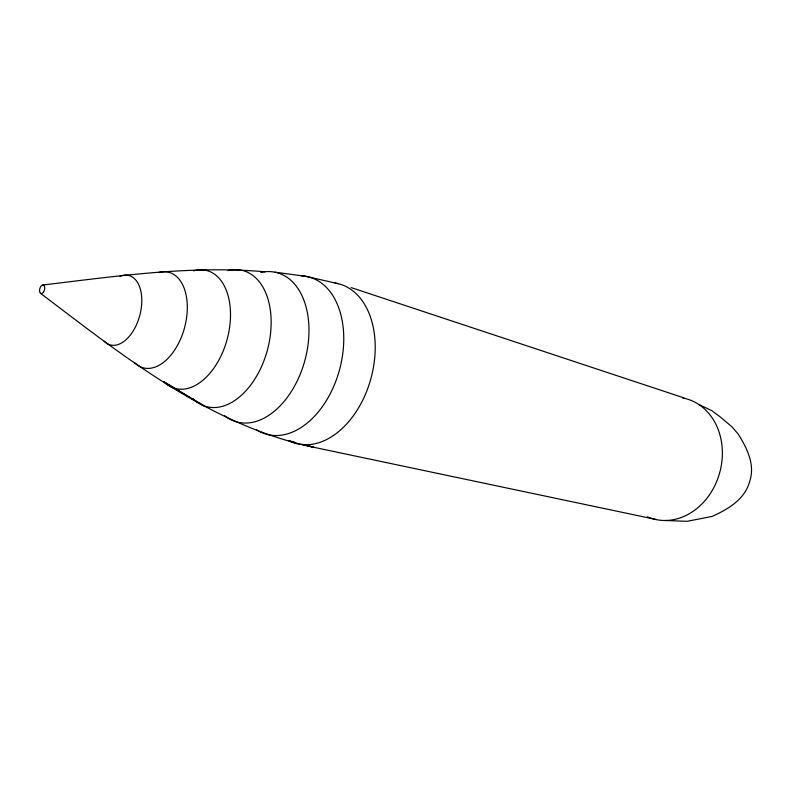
<?xml version="1.0" encoding="UTF-8"?>
<svg xmlns="http://www.w3.org/2000/svg" width="791" height="791" viewBox="0 0 791 791"><rect width="100%" height="100%" fill="white"/><g stroke="black" fill="none" stroke-linecap="round" stroke-linejoin="round"><path stroke-width="1.19" d="M42.941 284.968C116.455 276.277 190.661 265.203 264.837 271.788M664.845 520.488L687.152 521.309L712.127 516.424C727.611 509.424 744.469 499.754 749.433 482.223C755.623 465.088 747.04 448.062 737.993 433.814L731.912 426.784L719.879 416.639L711.712 410.618L698.898 404.537M274.981 272.193L305.514 276.277L338.182 283.682M656.392 519.539L313.928 447.32C209.378 425.261 123.683 356.355 40.47 293.283M304.515 445.017L313.928 447.32L302.409 444.255M288.596 440.567L294.351 442.1M351.125 287.588L683.721 397.814M204.246 405.921L164.103 381.915L195.506 400.958M120.054 276.247A35.941 20.873 -74.9 0 1 140.116 314.165A35.941 20.873 -74.9 0 1 104.204 341.287M158.408 272.549A49.457 29.524 -74.9 0 1 184.629 327.415A49.457 29.524 -74.9 0 1 134.49 362.614M193.479 270.848A61.045 37.414 -74.9 0 1 227.274 338.845A61.045 37.414 -74.9 0 1 164.014 381.835M228.045 270.591A70.409 44.217 -74.9 0 1 267.289 350.453A70.409 44.217 -74.9 0 1 193.024 398.723M260.763 272.47A77.3 49.675 -74.9 0 1 305.405 358.422A77.3 49.675 -74.9 0 1 224.535 415.601M301.252 275.861A81.443 53.472 -74.9 0 1 338.944 371.859A81.443 53.472 -74.9 0 1 256.571 429.79M334.86 283.04A82.63 55.36 -74.9 0 1 370.406 380.392A82.63 55.36 -74.9 0 1 289.002 440.775M682.613 397.942A62.281 51.692 -74.9 0 1 719.316 474.056A62.281 51.692 -74.9 0 1 647.463 516.81M43.535 292.057A4.43 2.413 -74.9 0 0 43.367 285.027A4.43 2.413 -74.9 0 0 39.55 290.772A4.43 2.413 -74.9 0 0 43.535 292.057"/></g></svg>
